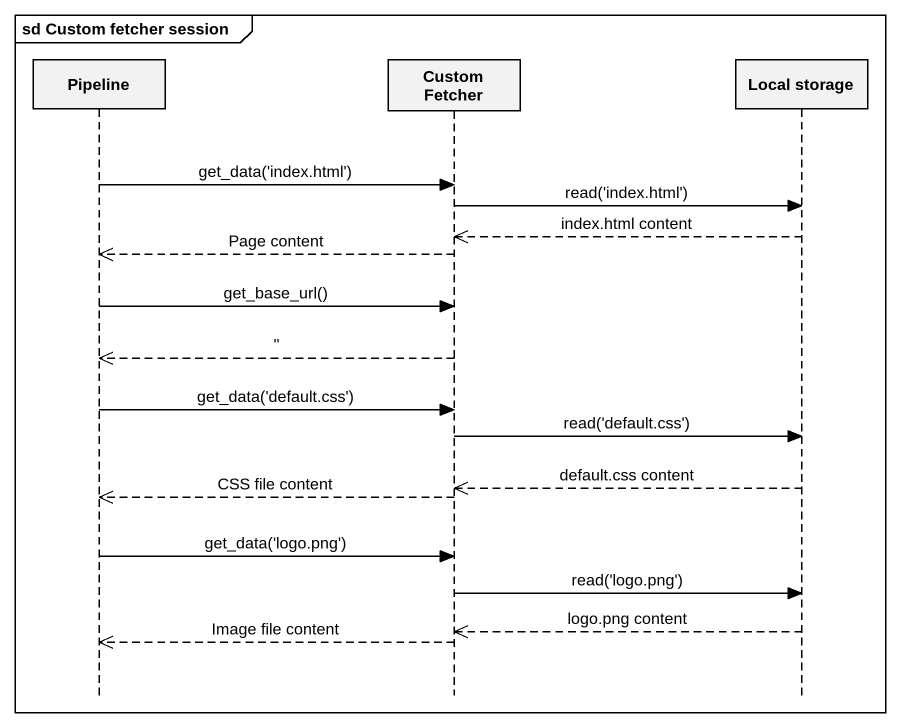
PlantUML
@startuml
mainframe sd Custom fetcher session
hide footbox
participant Pipeline
participant "Custom Fetcher" as Custom_Fetcher
participant "Local storage" as Local_storage

Pipeline -> Custom_Fetcher : get_data('index.html')
Custom_Fetcher -> Local_storage : read('index.html')
Local_storage -->> Custom_Fetcher : index.html content
Custom_Fetcher -->> Pipeline : Page content
Pipeline -> Custom_Fetcher : get_base_url()
Custom_Fetcher -->> Pipeline : ''
Pipeline -> Custom_Fetcher : get_data('default.css')
Custom_Fetcher -> Local_storage : read('default.css')
Local_storage -->> Custom_Fetcher : default.css content
Custom_Fetcher -->> Pipeline : CSS file content
Pipeline -> Custom_Fetcher : get_data('logo.png')
Custom_Fetcher -> Local_storage : read('logo.png')
Local_storage -->> Custom_Fetcher : logo.png content
Custom_Fetcher -->> Pipeline : Image file content
@enduml
